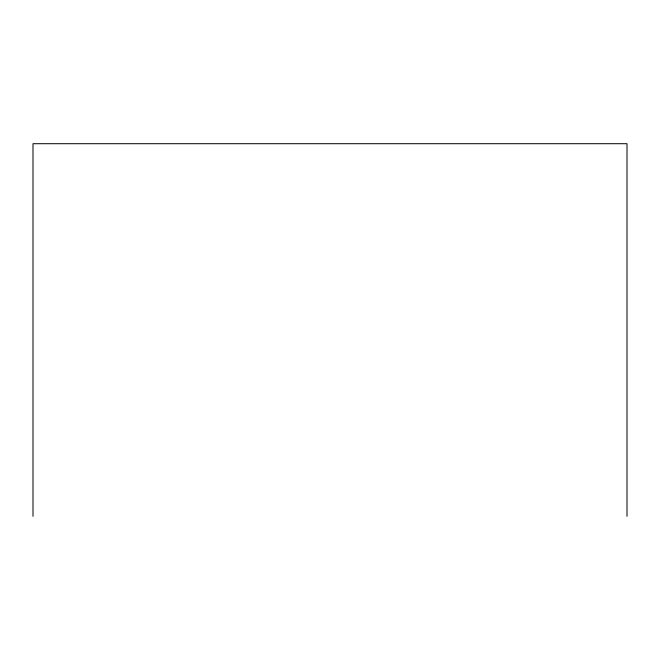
<?xml version="1.0" encoding="UTF-8"?>
<svg xmlns="http://www.w3.org/2000/svg" width="660" height="660" viewBox="0 0 660 660"><rect width="100%" height="100%" fill="white"/><g stroke="black" fill="none" stroke-linecap="round" stroke-linejoin="round"><path stroke-width="0.99" d="M627 516.293L627 143.707L33 143.707L33 516.293"/></g></svg>
